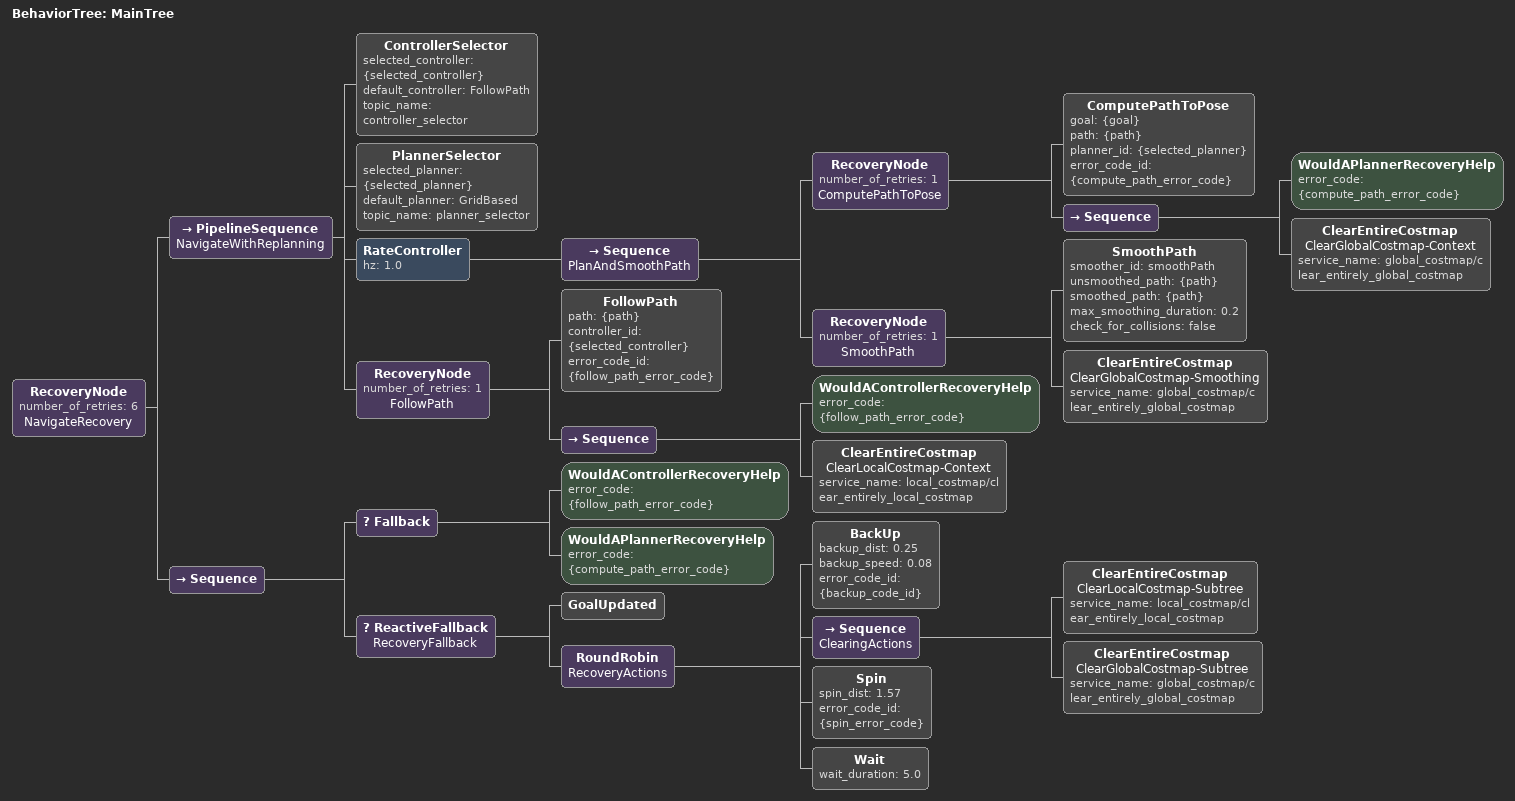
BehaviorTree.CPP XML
<!-- Nav2 reaches the predock position. NamedNavigationServer owns coarse yaw and docking. -->
<root BTCPP_format="4" main_tree_to_execute="MainTree">
  <BehaviorTree ID="MainTree">
    <RecoveryNode number_of_retries="6" name="NavigateRecovery">
      <PipelineSequence name="NavigateWithReplanning">
        <ControllerSelector selected_controller="{selected_controller}" default_controller="FollowPath" topic_name="controller_selector"/>
        <PlannerSelector selected_planner="{selected_planner}" default_planner="GridBased" topic_name="planner_selector"/>
        <RateController hz="1.0">
          <Sequence name="PlanAndSmoothPath">
            <RecoveryNode number_of_retries="1" name="ComputePathToPose">
              <ComputePathToPose goal="{goal}" path="{path}" planner_id="{selected_planner}" error_code_id="{compute_path_error_code}"/>
              <Sequence>
                <WouldAPlannerRecoveryHelp error_code="{compute_path_error_code}"/>
                <ClearEntireCostmap name="ClearGlobalCostmap-Context" service_name="global_costmap/clear_entirely_global_costmap"/>
              </Sequence>
            </RecoveryNode>
            <RecoveryNode number_of_retries="1" name="SmoothPath">
              <SmoothPath smoother_id="smoothPath" unsmoothed_path="{path}" smoothed_path="{path}" max_smoothing_duration="0.2" check_for_collisions="false"/>
              <ClearEntireCostmap name="ClearGlobalCostmap-Smoothing" service_name="global_costmap/clear_entirely_global_costmap"/>
            </RecoveryNode>
          </Sequence>
        </RateController>
        <RecoveryNode number_of_retries="1" name="FollowPath">
          <FollowPath path="{path}" controller_id="{selected_controller}" error_code_id="{follow_path_error_code}"/>
          <Sequence>
            <WouldAControllerRecoveryHelp error_code="{follow_path_error_code}"/>
            <ClearEntireCostmap name="ClearLocalCostmap-Context" service_name="local_costmap/clear_entirely_local_costmap"/>
          </Sequence>
        </RecoveryNode>
      </PipelineSequence>
      <Sequence>
        <Fallback>
          <WouldAControllerRecoveryHelp error_code="{follow_path_error_code}"/>
          <WouldAPlannerRecoveryHelp error_code="{compute_path_error_code}"/>
        </Fallback>
        <ReactiveFallback name="RecoveryFallback">
          <GoalUpdated/>
          <RoundRobin name="RecoveryActions">
            <BackUp backup_dist="0.25" backup_speed="0.08" error_code_id="{backup_code_id}"/>
            <Sequence name="ClearingActions">
              <ClearEntireCostmap name="ClearLocalCostmap-Subtree" service_name="local_costmap/clear_entirely_local_costmap"/>
              <ClearEntireCostmap name="ClearGlobalCostmap-Subtree" service_name="global_costmap/clear_entirely_global_costmap"/>
            </Sequence>
            <Spin spin_dist="1.57" error_code_id="{spin_error_code}"/>
            <Wait wait_duration="5.0"/>
          </RoundRobin>
        </ReactiveFallback>
      </Sequence>
    </RecoveryNode>
  </BehaviorTree>
</root>
